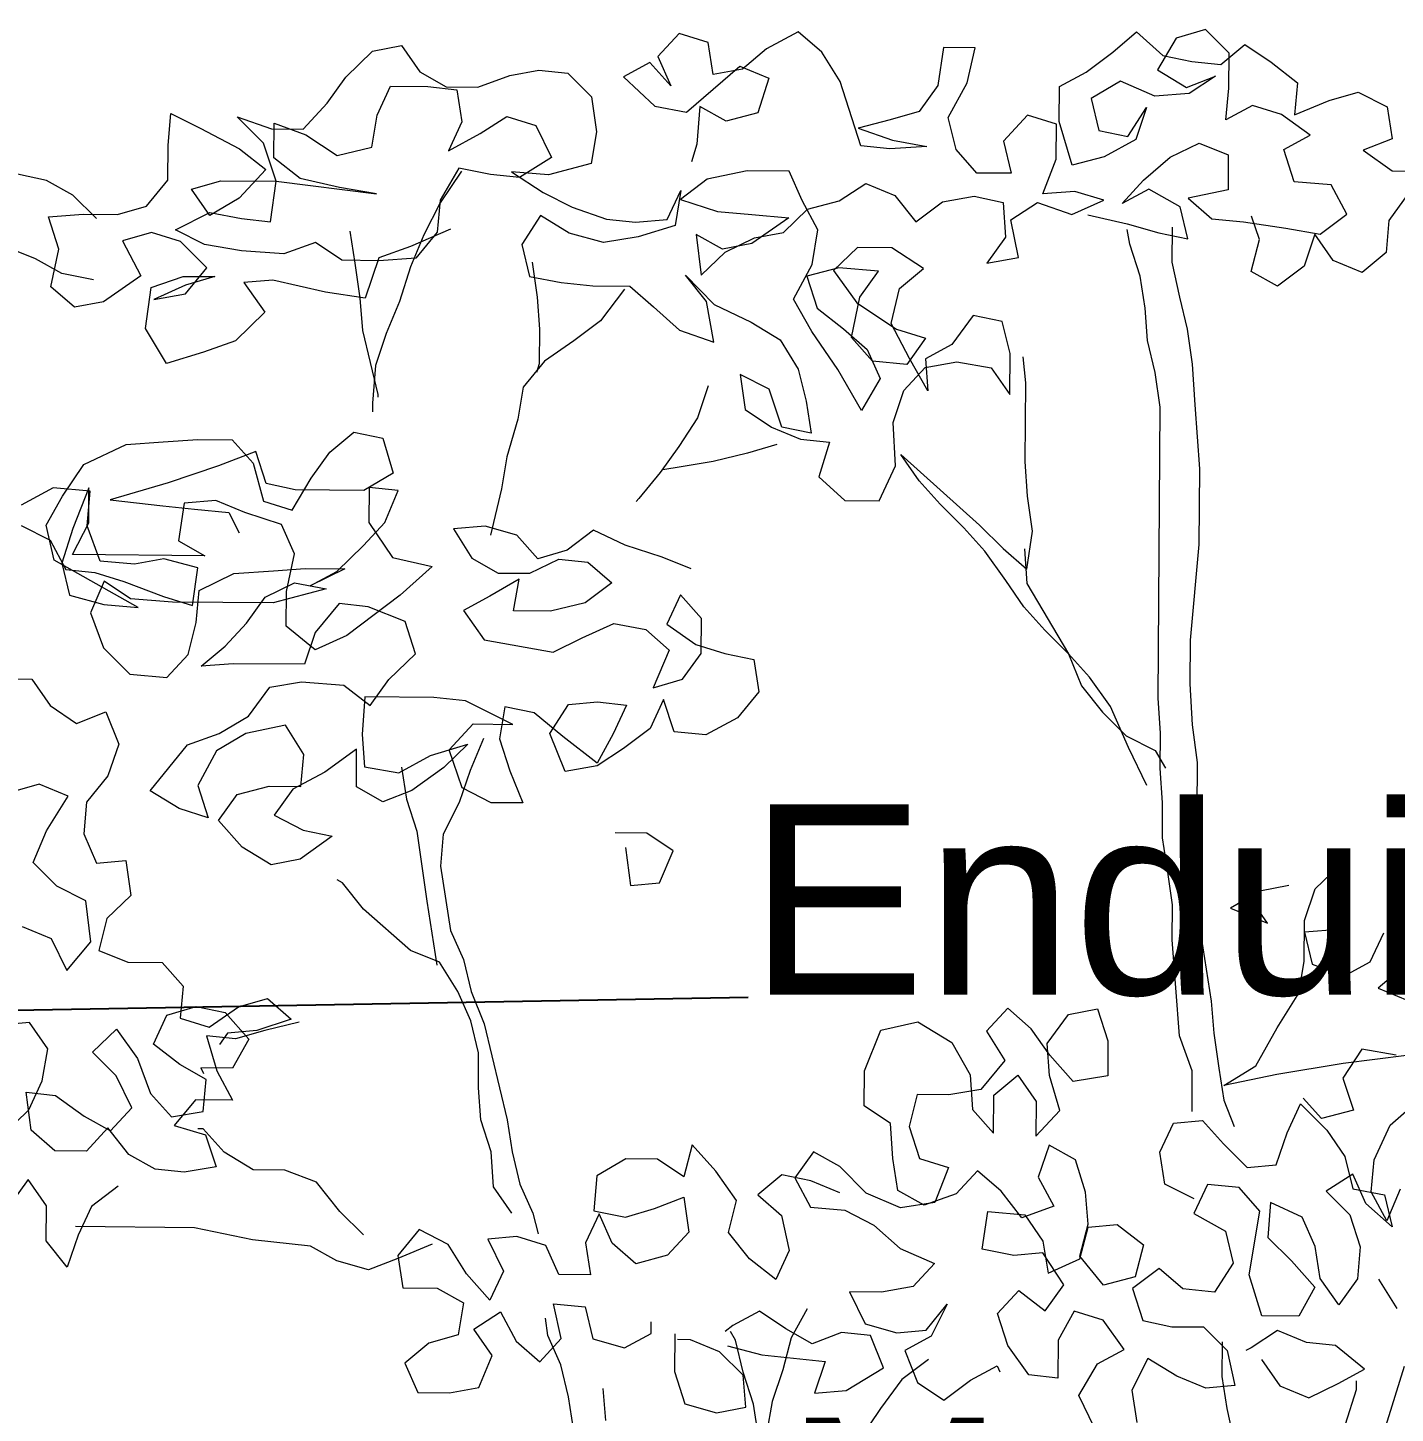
# Model space of a CAD drawing. Header units: millimetres. Extents: x 318905 to 439572, y -5133 to 105868.
# Drawn here: x 408124 to 409382, y 4386 to 5661 of the extents above; entities that cross this region are included whole.
import ezdxf

# ---------------------------------------------------------------- set-up
doc = ezdxf.new("R2010")
doc.units = ezdxf.units.MM
doc.header["$MEASUREMENT"] = 0
doc.layers.add('0_Stylo_No__98', color=154, linetype='Continuous', lineweight=0)
doc.layers.add('INTI_Etiquettes_Stylo_No__1', color=7, linetype='Continuous', lineweight=5)
doc.layers.add('INTI_Agencement_Stylo_No__102', color=7, linetype='Continuous', lineweight=0, true_color=0xcccccc)
doc.styles.add('STYLE_GENERE_2', font='Arial')
doc.styles.add('STYLE_GENERE_3', font='')
doc.styles.get('STYLE_GENERE_3').set_extended_font_data('Arial')
doc.dimstyles.new('STYLE_GENERE__1', dxfattribs={"dimtxt": 200, "dimasz": 142.5, "dimexe": 0.18, "dimexo": 500, "dimgap": 0.09, "dimtad": 0, "dimtih": 1, "dimtoh": 1, "dimlfac": 0.001, "dimzin": 0, "dimdsep": 46, "dimtxsty": 'STYLE_GENERE_3', "dimblk": 'ARROWHEAD_6', "dimblk1": 'ARROWHEAD_6', "dimblk2": 'ARROWHEAD_6', "dimcen": 0.09, "dimclrd": 154, "dimclre": 154, "dimclrt": 154, "dimazin": 0, "dimtfac": 1, "dimtdec": 4, "dimtmove": 0, "dimatfit": 3, "dimfxl": 0, "dimtolj": 1, "dimtzin": 0, "dimarcsym": 0})
doc.dimstyles.new('STYLE_GENERE__3', dxfattribs={"dimtxt": 0.18, "dimasz": 182.4, "dimexe": 0.18, "dimexo": 0.0625, "dimgap": 0.09, "dimtad": 0, "dimtih": 1, "dimtoh": 1, "dimdec": 4, "dimzin": 0, "dimdsep": 46, "dimcen": 0.09, "dimadec": 0, "dimazin": 0, "dimtfac": 1, "dimtdec": 4, "dimtmove": 0, "dimatfit": 3, "dimldrblk": 'ARROWHEAD_5', "dimfxl": 0, "dimtolj": 1, "dimtzin": 0, "dimarcsym": 0})

# ---------------------------------------------------------------- blocks, each defined once
blk = doc.blocks.new('arbre6[2]', base_point=(409289.9, -542.5))
at = {"layer": 'INTI_Agencement_Stylo_No__102', "linetype": 'Continuous'}
for p, q in [((408723.1, 5655.2), (408703.4, 5634)), ((408749.7, 5646.9), (408723.1, 5655.2)), ((408832.5, 5656.9), (408803.2, 5641.1)), ((408854.3, 5638), (408832.5, 5656.9)), ((409121.9, 5638.2), (409143.9, 5656.7)), ((409143.9, 5656.7), (409168.1, 5635.1)), ((409180.3, 5651.1), (409163.1, 5621.8)), ((409207.2, 5658.9), (409180.3, 5651.1)), ((409228.9, 5637.2), (409207.2, 5658.9)), ((408416.2, 5615.2), (408440.7, 5639)), ((408440.7, 5639), (408467.5, 5644.1)), ((408467.5, 5644.1), (408484.4, 5619.9)), ((408754.4, 5617.4), (408749.7, 5646.9)), ((408803.2, 5641.1), (408781.2, 5622.6)), ((408871.1, 5611), (408854.3, 5638)), ((408966.2, 5642.3), (408961.1, 5607.5)), ((408995.4, 5642), (408966.2, 5642.3)), ((408987.9, 5610), (408995.4, 5642)), ((409097.4, 5619.7), (409121.9, 5638.2)), ((409221.5, 5626.6), (409243.6, 5645.1)), ((409228.7, 5605.1), (409228.9, 5637.2)), ((409243.6, 5645.1), (409267.8, 5628.9)), ((408696.1, 5628.7), (408671.7, 5615.5)), ((408715.4, 5607.1), (408696.1, 5628.7)), ((408703.4, 5634), (408715.4, 5607.1)), ((408729.8, 5582.9), (408778.8, 5625.3)), ((408778.8, 5625.3), (408805.5, 5614.3)), ((409168.1, 5635.1), (409194.8, 5629.5)), ((409194.8, 5629.5), (409221.5, 5626.6)), ((409267.8, 5628.9), (409291.9, 5609.9)), ((408399, 5591.2), (408416.2, 5615.2)), ((408484.4, 5619.9), (408508.6, 5606.3)), ((408537.8, 5606), (408567.1, 5616.5)), ((408567.1, 5616.5), (408593.9, 5621.6)), ((408593.9, 5621.6), (408620.6, 5618.7)), ((408620.6, 5618.7), (408642.3, 5597)), ((408671.7, 5615.5), (408700.7, 5588.5)), ((408781.2, 5622.6), (408754.4, 5617.4)), ((408805.5, 5614.3), (408795.5, 5582.3)), ((408890.1, 5552), (408871.1, 5611)), ((408970.6, 5578), (408987.9, 5610)), ((409073, 5606.5), (409097.4, 5619.7)), ((409129, 5611.4), (409102.1, 5595.6)), ((409160.5, 5597.7), (409129, 5611.4)), ((409163.1, 5621.8), (409189.7, 5605.5)), ((409189.7, 5605.5), (409216.6, 5615.9)), ((409216.6, 5615.9), (409192.1, 5600.1)), ((409291.9, 5609.9), (409289.3, 5580.5)), ((408445.2, 5580.1), (408457.5, 5606.7)), ((408457.5, 5606.7), (408491.6, 5606.4)), ((408491.6, 5606.4), (408518.3, 5603.5)), ((408508.6, 5606.3), (408537.8, 5606)), ((408518.3, 5603.5), (408523, 5574)), ((408961.1, 5607.5), (408943.9, 5583.6)), ((409072.7, 5574.4), (409073, 5606.5)), ((409192.1, 5600.1), (409160.5, 5597.7)), ((409226, 5575.7), (409228.7, 5605.1)), ((409321, 5593.6), (409347.8, 5601.4)), ((409347.8, 5601.4), (409374.5, 5587.7)), ((408377, 5567.3), (408399, 5591.2)), ((408642.3, 5597), (408647, 5564.9)), ((408700.7, 5588.5), (408729.8, 5582.9)), ((408742, 5588.1), (408739.3, 5553.3)), ((408766.2, 5574.5), (408742, 5588.1)), ((409102.1, 5595.6), (409109.2, 5566.1)), ((409135.9, 5560.5), (409153.1, 5587.1)), ((409153.1, 5587.1), (409143.2, 5557.7)), ((409250.4, 5588.9), (409226, 5575.7)), ((409277.1, 5580.6), (409250.4, 5588.9)), ((409289.3, 5580.5), (409321, 5593.6)), ((409374.5, 5587.7), (409379.1, 5558.3)), ((408252.8, 5552.4), (408255.4, 5581.8)), ((408255.4, 5581.8), (408282.1, 5568.2)), ((408340.4, 5554.3), (408316.2, 5578.6)), ((408316.2, 5578.6), (408347.8, 5567.6)), ((408350, 5540.8), (408350.2, 5572.9)), ((408350.2, 5572.9), (408379.4, 5562)), ((408440.1, 5550.7), (408445.2, 5580.1)), ((408523, 5574), (408510.6, 5547.4)), ((408539.9, 5563.2), (408564.4, 5579)), ((408564.4, 5579), (408591.1, 5570.7)), ((408795.5, 5582.3), (408766.2, 5574.5)), ((408917.1, 5575.8), (408887.8, 5568.1)), ((408943.9, 5583.6), (408917.1, 5575.8)), ((408977.7, 5548.5), (408970.6, 5578)), ((409043.6, 5580), (409021.5, 5556.1)), ((409070.3, 5571.8), (409043.6, 5580)), ((409070, 5539.6), (409070.3, 5571.8)), ((409084.6, 5534.2), (409072.7, 5574.4)), ((409303.7, 5561.6), (409277.1, 5580.6)), ((408282.1, 5568.2), (408318.4, 5549.1)), ((408347.8, 5567.6), (408377, 5567.3)), ((408379.4, 5562), (408408.4, 5543)), ((408510.6, 5547.4), (408539.9, 5563.2)), ((408591.1, 5570.7), (408605.4, 5541.2)), ((408647, 5564.9), (408641.9, 5535.5)), ((408887.8, 5568.1), (408919.4, 5557.1)), ((409109.2, 5566.1), (409135.9, 5560.5)), ((409279.3, 5548.5), (409303.7, 5561.6)), ((408252.6, 5520.3), (408252.8, 5552.4)), ((408318.4, 5549.1), (408342.6, 5530.2)), ((408352.3, 5519.4), (408340.4, 5554.3)), ((408408.4, 5543), (408440.1, 5550.7)), ((408739.3, 5553.3), (408734.3, 5537.3)), ((408916.9, 5549.1), (408890.1, 5552)), ((408950.9, 5551.4), (408916.9, 5549.1)), ((408919.4, 5557.1), (408950.9, 5551.4)), ((408997, 5526.9), (408977.7, 5548.5)), ((409021.5, 5556.1), (409028.6, 5526.6)), ((409143.2, 5557.7), (409113.9, 5541.9)), ((409174.7, 5541.4), (409201.5, 5554.5)), ((409201.5, 5554.5), (409228.2, 5543.6)), ((409288.8, 5518.9), (409279.3, 5548.5)), ((409379.1, 5558.3), (409352.3, 5547.8)), ((409352.3, 5547.8), (409378.9, 5528.8)), ((408374.2, 5521.8), (408350, 5540.8)), ((408605.4, 5541.2), (408576.1, 5522.7)), ((408641.9, 5535.5), (408602.9, 5525.1)), ((409057.6, 5507.6), (409070, 5539.6)), ((409113.9, 5541.9), (409084.6, 5534.2)), ((409150.2, 5520.2), (409174.7, 5541.4)), ((409228.2, 5543.6), (409228, 5511.4)), ((408141, 5520.1), (408114.3, 5525.7)), ((408342.6, 5530.2), (408318.1, 5503.6)), ((408410.6, 5513.5), (408374.2, 5521.8)), ((408520.2, 5531.2), (408503, 5501.9)), ((408522.6, 5528.5), (408503, 5499.3)), ((408549.4, 5525.6), (408520.2, 5531.2)), ((408576.1, 5522.7), (408549.4, 5525.6)), ((408602.9, 5525.1), (408568.8, 5528.1)), ((408568.8, 5528.1), (408597.9, 5509.1)), ((408748.8, 5521.1), (408724.3, 5502.6)), ((408785.4, 5528.8), (408748.8, 5521.1)), ((408824.3, 5528.5), (408785.4, 5528.8)), ((408836.2, 5501.6), (408824.3, 5528.5)), ((409028.6, 5526.6), (408997, 5526.9)), ((409378.9, 5528.8), (409439.7, 5528.3)), ((408165.2, 5506.5), (408141, 5520.1)), ((408232.9, 5496.4), (408252.6, 5520.3)), ((408274.4, 5512), (408301.2, 5519.8)), ((408291.2, 5487.8), (408274.4, 5512)), ((408301.2, 5519.8), (408352.3, 5519.4)), ((408347.1, 5481.9), (408352.3, 5519.4)), ((408352.3, 5519.4), (408444.6, 5507.8)), ((408444.6, 5507.8), (408410.6, 5513.5)), ((408597.9, 5509.1), (408624.6, 5495.5)), ((408712, 5484), (408724.4, 5510.7)), ((408724.4, 5510.7), (408719.3, 5478.6)), ((408870.3, 5501.3), (408894.7, 5517.1)), ((408894.7, 5517.1), (408921.4, 5506.2)), ((409086.9, 5510), (409057.6, 5507.6)), ((409113.6, 5501.8), (409086.9, 5510)), ((409130.6, 5498.9), (409150.2, 5520.2)), ((409155, 5512.1), (409130.6, 5498.9)), ((409184.1, 5495.8), (409155, 5512.1)), ((409228, 5511.4), (409191.4, 5503.7)), ((409322.9, 5515.9), (409288.8, 5518.9)), ((409337.3, 5489), (409322.9, 5515.9)), ((408187, 5484.9), (408165.2, 5506.5)), ((408206.1, 5488.6), (408232.9, 5496.4)), ((408318.1, 5503.6), (408291.2, 5487.8)), ((408503, 5499.3), (408488.1, 5470)), ((408503, 5501.9), (408500.3, 5472.5)), ((408624.6, 5495.5), (408656.1, 5484.5)), ((408724.3, 5502.6), (408758.3, 5491.6)), ((408850.6, 5474.7), (408836.2, 5501.6)), ((408841, 5493.5), (408870.3, 5501.3)), ((408921.4, 5506.2), (408940.7, 5481.9)), ((408940.7, 5481.9), (408965.2, 5500.4)), ((408965.2, 5500.4), (408994.4, 5505.5)), ((408994.4, 5505.5), (409021.1, 5499.9)), ((409021.1, 5499.9), (409023.3, 5467.8)), ((409028.3, 5483.8), (409052.7, 5499.7)), ((409052.7, 5499.7), (409084.3, 5488.7)), ((409084.3, 5488.7), (409113.6, 5501.8)), ((409191.1, 5466.3), (409184.1, 5495.8)), ((409191.4, 5503.7), (409213.2, 5484.8)), ((409393.3, 5507.3), (409376.1, 5483.3)), ((408142.8, 5486.5), (408174.5, 5488.9)), ((408152.3, 5456.9), (408142.8, 5486.5)), ((408174.5, 5488.9), (408206.1, 5488.6)), ((408259.5, 5474.7), (408291.3, 5490.5)), ((408291.3, 5490.5), (408320.4, 5484.9)), ((408320.4, 5484.9), (408347.1, 5481.9)), ((408595.3, 5487.7), (408578.1, 5461.1)), ((408621.9, 5471.4), (408595.3, 5487.7)), ((408656.1, 5484.5), (408682.8, 5481.6)), ((408682.8, 5481.6), (408712, 5484)), ((408758.3, 5491.6), (408789.9, 5488.6)), ((408824, 5485.7), (408789.7, 5461.9)), ((408789.9, 5488.6), (408824, 5485.7)), ((408819, 5472.3), (408841, 5493.5)), ((409035.3, 5449), (409028.3, 5483.8)), ((409098.9, 5488.5), (409135.3, 5480.2)), ((409213.2, 5484.8), (409242.3, 5481.9)), ((409256.8, 5465.7), (409249.7, 5487.2)), ((409312.8, 5470.5), (409337.3, 5489)), ((409376.1, 5483.3), (409373.5, 5453.9)), ((408237.6, 5472.2), (408210.8, 5464.4)), ((408264.3, 5464), (408237.6, 5472.2)), ((408286.2, 5461.1), (408259.5, 5474.7)), ((408420.1, 5473.3), (408424.7, 5443.8)), ((408488.1, 5470), (408475.8, 5440.6)), ((408512.5, 5475.1), (408475.9, 5459.4)), ((408500.3, 5472.5), (408480.7, 5448.6)), ((408653.5, 5463.1), (408621.9, 5471.4)), ((408719.3, 5478.6), (408685.2, 5468.2)), ((408762.9, 5456.8), (408738.7, 5470.4)), ((408738.7, 5470.4), (408743.3, 5432.9)), ((408792.2, 5467.2), (408819, 5472.3)), ((408845.5, 5442.6), (408850.6, 5474.7)), ((409137.6, 5461.4), (409135.2, 5474.8)), ((409135.3, 5480.2), (409164.4, 5471.9)), ((409164.4, 5471.9), (409191.1, 5466.3)), ((409176.6, 5477.1), (409176.4, 5445)), ((409242.3, 5481.9), (409281.2, 5476.2)), ((409281.2, 5476.2), (409312.8, 5470.5)), ((409307.9, 5470.6), (409298, 5441.2)), ((409324.8, 5446.3), (409307.9, 5470.6)), ((408130.7, 5447.9), (408104.1, 5458.8)), ((408144.8, 5422.2), (408152.3, 5456.9)), ((408210.8, 5464.4), (408227.6, 5432.2)), ((408288.4, 5439.6), (408264.3, 5464)), ((408320.2, 5455.4), (408286.2, 5461.1)), ((408388.3, 5462.8), (408359.1, 5452.4)), ((408412.6, 5446.6), (408388.3, 5462.8)), ((408475.9, 5459.4), (408446.6, 5448.9)), ((408578.1, 5461.1), (408585.2, 5431.6)), ((408685.2, 5468.2), (408653.5, 5463.1)), ((408789.7, 5461.9), (408762.9, 5456.8)), ((408765.3, 5454.1), (408792.2, 5467.2)), ((408887, 5458.3), (408864.9, 5437.1)), ((408918.6, 5458), (408887, 5458.3)), ((408947.7, 5439), (408918.6, 5458)), ((409023.3, 5467.8), (409006.1, 5443.9)), ((409147.1, 5431.9), (409137.6, 5461.4)), ((409249.3, 5436.3), (409256.8, 5465.7)), ((408155, 5434.3), (408130.7, 5447.9)), ((408359.1, 5452.4), (408320.2, 5455.4)), ((408446.6, 5446.2), (408412.6, 5446.6)), ((408446.6, 5448.9), (408434.2, 5411.6)), ((408480.7, 5448.6), (408446.6, 5446.2)), ((408587.7, 5445), (408592.3, 5412.8)), ((408743.3, 5432.9), (408765.3, 5454.1)), ((409006.1, 5443.9), (409035.3, 5449)), ((409176.4, 5445), (409183.4, 5412.8)), ((409351.5, 5435.4), (409324.8, 5446.3)), ((409373.5, 5453.9), (409351.5, 5435.4)), ((408184.1, 5428.7), (408155, 5434.3)), ((408227.6, 5432.2), (408193.3, 5408.4)), ((408237.2, 5421.4), (408266.5, 5431.8)), ((408266.5, 5431.8), (408295.7, 5431.6)), ((408268.8, 5415.7), (408288.4, 5439.6)), ((408295.7, 5431.6), (408268.9, 5423.8)), ((408424.7, 5443.8), (408429.3, 5411.6)), ((408475.8, 5440.6), (408465.8, 5408.6)), ((408585.2, 5431.6), (408614.3, 5426)), ((408748, 5408.7), (408728.7, 5433)), ((408728.7, 5433), (408755.2, 5406)), ((408828.3, 5410.7), (408845.5, 5442.6)), ((408869.8, 5439.7), (408840.6, 5432)), ((408840.6, 5432), (408850.1, 5402.4)), ((408864.9, 5437.1), (408886.6, 5407.5)), ((408906.3, 5436.7), (408869.8, 5439.7)), ((408889.1, 5412.8), (408906.3, 5436.7)), ((408925.6, 5420.5), (408947.7, 5439)), ((409151.7, 5402.4), (409147.1, 5431.9)), ((409273.5, 5422.7), (409249.3, 5436.3)), ((409298, 5441.2), (409273.5, 5422.7)), ((408166.5, 5403.3), (408144.8, 5422.2)), ((408232.1, 5383.9), (408237.2, 5421.4)), ((408268.9, 5423.8), (408239.6, 5410.6)), ((408349.2, 5428.4), (408322.4, 5426)), ((408322.4, 5426), (408341.7, 5399)), ((408397.7, 5417.2), (408349.2, 5428.4)), ((408614.3, 5426), (408643.5, 5423.1)), ((408643.5, 5423.1), (408677.5, 5422.7)), ((408672.6, 5420.1), (408650.5, 5390.9)), ((408677.5, 5422.7), (408699.3, 5403.8)), ((408918.1, 5388.4), (408925.6, 5420.5)), ((408193.3, 5408.4), (408166.5, 5403.3)), ((408239.6, 5410.6), (408268.8, 5415.7)), ((408434.2, 5411.6), (408397.7, 5417.2)), ((408429.3, 5411.6), (408431.5, 5382.1)), ((408465.8, 5408.6), (408453.4, 5379.3)), ((408592.3, 5412.8), (408594.5, 5383.3)), ((408755, 5371.2), (408748, 5408.7)), ((408755.2, 5406), (408789.2, 5389.6)), ((408845.1, 5381.1), (408828.3, 5410.7)), ((408881.5, 5375.4), (408889.1, 5412.8)), ((408886.6, 5407.5), (408922.9, 5383.1)), ((409183.4, 5412.8), (409190.5, 5383.3)), ((408341.7, 5399), (408314.7, 5372.5)), ((408699.3, 5403.8), (408723.4, 5382.2)), ((408850.1, 5402.4), (408874.3, 5383.5)), ((408993.6, 5395.8), (408973.9, 5369.2)), ((409020.3, 5390.2), (408993.6, 5395.8)), ((409153.9, 5372.9), (409151.7, 5402.4)), ((408251.3, 5351.7), (408232.1, 5383.9)), ((408431.5, 5382.1), (408445.7, 5323.1)), ((408594.5, 5383.3), (408594.3, 5351.2)), ((408650.5, 5390.9), (408626.1, 5372.4)), ((408723.4, 5382.2), (408755, 5371.2)), ((408789.2, 5389.6), (408815.8, 5373.3)), ((408869.1, 5346.1), (408845.1, 5381.1)), ((408874.3, 5383.5), (408896, 5364.6)), ((408934.9, 5356.2), (408918.1, 5388.4)), ((408922.9, 5383.1), (408949.6, 5374.8)), ((409027.4, 5360.7), (409020.3, 5390.2)), ((409190.5, 5383.3), (409195.1, 5351.1)), ((408314.7, 5372.5), (408285.4, 5362.1)), ((408453.4, 5379.3), (408443.5, 5349.9)), ((408626.1, 5372.4), (408599.2, 5353.9)), ((408815.8, 5373.3), (408832.6, 5346.4)), ((408900.8, 5353.8), (408881.5, 5375.4)), ((408949.6, 5374.8), (408932.4, 5350.8)), ((408973.9, 5369.2), (408949.5, 5356)), ((409161, 5343.4), (409153.9, 5372.9)), ((408285.4, 5362.1), (408251.3, 5351.7)), ((408896, 5364.6), (408908, 5337.7)), ((408951.7, 5326.6), (408934.9, 5356.2)), ((408949.5, 5356), (408951.7, 5326.6)), ((409027.1, 5323.2), (409027.4, 5360.7)), ((409041.8, 5333.8), (409039.5, 5357.9)), ((408443.5, 5349.9), (408440.8, 5315.1)), ((408599.2, 5353.9), (408579.5, 5329.9)), ((408594.3, 5351.2), (408591.8, 5343.2)), ((408832.6, 5346.4), (408839.7, 5316.9)), ((408890.7, 5308.4), (408869.1, 5346.1)), ((408932.4, 5350.8), (408900.8, 5353.8)), ((408929.8, 5326.8), (408949.4, 5348)), ((408949.4, 5348), (408978.6, 5353.1)), ((408978.6, 5353.1), (409010.2, 5347.5)), ((409010.2, 5347.5), (409027.1, 5323.2)), ((409165.6, 5311.3), (409161, 5343.4)), ((409195.1, 5351.1), (409197.3, 5313.7)), ((408579.5, 5329.9), (408574.4, 5300.5)), ((408749.8, 5331.1), (408739.9, 5301.7)), ((408805.7, 5327.9), (408779.1, 5341.5)), ((408779.1, 5341.5), (408783.7, 5309.4)), ((408908, 5337.7), (408890.7, 5308.4)), ((409041.2, 5261.5), (409041.8, 5333.8)), ((408445.7, 5323.1), (408445.7, 5320.5)), ((408817.6, 5293), (408805.7, 5327.9)), ((408839.7, 5316.9), (408844.4, 5287.4)), ((408919.9, 5297.4), (408929.8, 5326.8)), ((408440.8, 5315.1), (408440.7, 5307.1)), ((408783.7, 5309.4), (408807.9, 5293.1)), ((409163.6, 5043.6), (409165.6, 5311.3)), ((409197.3, 5313.7), (409201.7, 5254.7)), ((408574.4, 5300.5), (408564.5, 5265.8)), ((408739.9, 5301.7), (408722.6, 5275.1)), ((408807.9, 5293.1), (408834.6, 5282.1)), ((408844.4, 5287.4), (408817.6, 5293)), ((408922, 5257.3), (408919.9, 5297.4)), ((408214.2, 5277), (408248.3, 5279.4)), ((408248.3, 5279.4), (408280, 5281.8)), ((408280, 5281.8), (408311.6, 5281.5)), ((408311.6, 5281.5), (408330.9, 5259.9)), ((408401.5, 5270), (408423.5, 5288.5)), ((408423.5, 5288.5), (408450.3, 5282.9)), ((408450.3, 5282.9), (408459.7, 5250.7)), ((408834.6, 5282.1), (408861.3, 5279.2)), ((408861.3, 5279.2), (408851.4, 5247.2)), ((408175.2, 5258.7), (408214.2, 5277)), ((408333.4, 5270.6), (408299.2, 5257.5)), ((408342.9, 5241.1), (408333.4, 5270.6)), ((408384.3, 5246.1), (408401.5, 5270)), ((408564.5, 5265.8), (408559.4, 5236.4)), ((408722.6, 5275.1), (408705.4, 5251.2)), ((408785.8, 5269.2), (408754.2, 5261.5)), ((408812.7, 5277), (408785.8, 5269.2)), ((408943.8, 5243.7), (408926.9, 5267.9)), ((408926.9, 5267.9), (408999.4, 5203)), ((408155.5, 5229.4), (408175.2, 5258.7)), ((408299.2, 5257.5), (408252.9, 5241.9)), ((408330.9, 5259.9), (408340.4, 5225)), ((408724.9, 5256.4), (408707.9, 5253.8)), ((408754.2, 5261.5), (408724.9, 5256.4)), ((408907.1, 5225.3), (408922, 5257.3)), ((409043.4, 5229.4), (409041.2, 5261.5)), ((409201.7, 5254.7), (409201.2, 5185.1)), ((408252.9, 5241.9), (408199.3, 5226.3)), ((408369.6, 5235.5), (408342.9, 5241.1)), ((408367, 5216.8), (408384.3, 5246.1)), ((408459.7, 5250.7), (408432.9, 5234.9)), ((408705.4, 5251.2), (408685.8, 5227.3)), ((408851.4, 5247.2), (408875.5, 5225.6)), ((408963.1, 5222.1), (408943.8, 5243.7)), ((408147, 5237.2), (408117.7, 5221.4)), ((408140.7, 5202.8), (408155.5, 5229.4)), ((408181, 5234.2), (408147, 5237.2)), ((408179.9, 5237.2), (408165, 5199.9)), ((408178.3, 5202.1), (408181, 5234.2)), ((408179.7, 5205.1), (408179.9, 5237.2)), ((408432.9, 5234.9), (408369.6, 5235.5)), ((408437.7, 5237.5), (408437.5, 5205.4)), ((408464.5, 5234.6), (408437.7, 5237.5)), ((408452.1, 5205.3), (408464.5, 5234.6)), ((408559.4, 5236.4), (408549.3, 5193.7)), ((409048, 5197.2), (409043.4, 5229.4)), ((408199.3, 5226.3), (408247.9, 5220.5)), ((408247.9, 5220.5), (408277, 5217.6)), ((408267.4, 5223), (408262.2, 5188.3)), ((408296.6, 5225.4), (408267.4, 5223)), ((408277, 5217.6), (408308.7, 5214.6)), ((408323.2, 5214.5), (408296.6, 5225.4)), ((408308.7, 5214.6), (408318.2, 5195.8)), ((408340.4, 5225), (408367, 5216.8)), ((408685.8, 5227.3), (408683.3, 5224.6)), ((408875.5, 5225.6), (408907.1, 5225.3)), ((408984.8, 5200.5), (408963.1, 5222.1)), ((408117.5, 5202.6), (408144.2, 5189)), ((408147.8, 5170.6), (408140.7, 5202.8)), ((408164.8, 5175.8), (408179.7, 5205.1)), ((408190.3, 5169.8), (408178.3, 5202.1)), ((408357.2, 5203.5), (408323.2, 5214.5)), ((408369.2, 5176.6), (408357.2, 5203.5)), ((408432.5, 5184.1), (408452.1, 5205.3)), ((408437.5, 5205.4), (408459.2, 5173.1)), ((408999.4, 5203), (409021.2, 5181.4)), ((408165, 5199.9), (408155, 5167.8)), ((408544.5, 5201.8), (408515.3, 5199.4)), ((408515.3, 5199.4), (408532.1, 5172.5)), ((408573.6, 5193.5), (408544.5, 5201.8)), ((408592.9, 5171.9), (408573.6, 5193.5)), ((408644.2, 5198.2), (408619.8, 5179.7)), ((408673.3, 5184.6), (408644.2, 5198.2)), ((409004.1, 5178.9), (408984.8, 5200.5)), ((409042.9, 5162.5), (409048, 5197.2)), ((408144.2, 5189), (408158.6, 5162.1)), ((408262.2, 5188.3), (408286.5, 5174.7)), ((408361.6, 5141.9), (408369.2, 5176.6)), ((408408, 5160.2), (408432.5, 5184.1)), ((408619.8, 5179.7), (408592.9, 5171.9)), ((408707.3, 5173.5), (408673.3, 5184.6)), ((409023.4, 5151.9), (409004.1, 5178.9)), ((409021.2, 5181.4), (409042.9, 5162.5)), ((409040.6, 5181.2), (409042.8, 5149.1)), ((409201.2, 5185.1), (409193.2, 5096.9)), ((408225.3, 5127), (408147.8, 5170.6)), ((408155, 5167.8), (408162.1, 5138.3)), ((408286.5, 5174.7), (408164.8, 5175.8)), ((408221.9, 5166.9), (408190.3, 5169.8)), ((408248.7, 5172), (408221.9, 5166.9)), ((408280.2, 5163.7), (408248.7, 5172)), ((408275.1, 5128.9), (408280.2, 5163.7)), ((408459.2, 5173.1), (408495.6, 5164.8)), ((408495.6, 5164.8), (408466.2, 5138.3)), ((408532.1, 5172.5), (408556.4, 5158.8)), ((408585.5, 5158.6), (408612.4, 5171.7)), ((408612.4, 5171.7), (408639.1, 5168.8)), ((408639.1, 5168.8), (408660.9, 5149.9)), ((408734, 5162.6), (408707.3, 5173.5)), ((408158.6, 5162.1), (408185.3, 5159.2)), ((408193.8, 5151.4), (408181.5, 5122.1)), ((408185.3, 5159.2), (408212, 5150.9)), ((408218.1, 5135.1), (408193.8, 5151.4)), ((408212, 5150.9), (408248.4, 5137.2)), ((408281.4, 5142.6), (408313.1, 5158.4)), ((408313.1, 5158.4), (408349.6, 5160.7)), ((408349.6, 5160.7), (408378.8, 5163.1)), ((408378.8, 5163.1), (408415.3, 5162.8)), ((408415.3, 5162.8), (408383.6, 5147)), ((408383.6, 5147), (408408, 5160.2)), ((408575.8, 5153.3), (408548.9, 5137.5)), ((408556.4, 5158.8), (408585.5, 5158.6)), ((408570.7, 5123.9), (408575.8, 5153.3)), ((409040.2, 5127.7), (409023.4, 5151.9)), ((408162.1, 5138.3), (408193.7, 5130)), ((408278.7, 5113.2), (408281.4, 5142.6)), ((408342.1, 5136.7), (408369, 5149.8)), ((408398.1, 5144.2), (408349.4, 5131.3)), ((408361.4, 5109.8), (408361.6, 5141.9)), ((408369, 5149.8), (408398.1, 5144.2)), ((408466.2, 5138.3), (408417.3, 5101.2)), ((408660.9, 5149.9), (408636.4, 5131.4)), ((408724.1, 5138.6), (408711.7, 5111.9)), ((408743.4, 5117), (408724.1, 5138.6)), ((409042.8, 5149.1), (409081.2, 5084.5)), ((408193.7, 5130), (408225.3, 5127)), ((408256.9, 5132.1), (408218.1, 5135.1)), ((408248.4, 5137.2), (408275.1, 5128.9)), ((408349.4, 5131.3), (408256.9, 5132.1)), ((408324.9, 5112.8), (408342.1, 5136.7)), ((408410.2, 5130.7), (408388.1, 5104.2)), ((408436.9, 5127.8), (408410.2, 5130.7)), ((408470.9, 5114.1), (408436.9, 5127.8)), ((408548.9, 5137.5), (408524.5, 5124.3)), ((408636.4, 5131.4), (408604.7, 5123.6)), ((409059.5, 5106.1), (409040.2, 5127.7)), ((408181.5, 5122.1), (408193.4, 5089.9)), ((408271.2, 5083.8), (408278.7, 5113.2)), ((408305.3, 5091.5), (408324.9, 5112.8)), ((408480.4, 5084.6), (408470.9, 5114.1)), ((408524.5, 5124.3), (408543.7, 5097.4)), ((408604.7, 5123.6), (408570.7, 5123.9)), ((408743.1, 5084.9), (408743.4, 5117)), ((408388, 5088.1), (408361.4, 5109.8)), ((408388.1, 5104.2), (408378.2, 5074.8)), ((408417.3, 5101.2), (408388, 5088.1)), ((408633.8, 5099.3), (408663, 5112.4)), ((408663, 5112.4), (408692.2, 5106.8)), ((408692.2, 5106.8), (408713.9, 5087.8)), ((408711.7, 5111.9), (408738.3, 5093)), ((409081.2, 5084.5), (409059.5, 5106.1)), ((408193.4, 5089.9), (408217.5, 5065.6)), ((408283.3, 5073), (408305.3, 5091.5)), ((408543.7, 5097.4), (408606.9, 5086.1)), ((408606.9, 5086.1), (408633.8, 5099.3)), ((408713.9, 5087.8), (408699.1, 5053.2)), ((408738.3, 5093), (408765, 5084.7)), ((409193.2, 5096.9), (409192.9, 5056.7)), ((408251.6, 5062.6), (408271.2, 5083.8)), ((408312.5, 5075.4), (408283.3, 5073)), ((408378.2, 5074.8), (408312.5, 5075.4)), ((408455.9, 5060.7), (408480.4, 5084.6)), ((408725.9, 5061), (408743.1, 5084.9)), ((408765, 5084.7), (408791.7, 5079.1)), ((408791.7, 5079.1), (408796.4, 5049.6)), ((409081.2, 5084.5), (409093.2, 5055)), ((409100.5, 5062.9), (409081.2, 5084.5)), ((408217.5, 5065.6), (408251.6, 5062.6)), ((409119.8, 5036), (409100.5, 5062.9)), ((408098.3, 5061.3), (408127.5, 5061)), ((408127.5, 5061), (408144.3, 5036.8)), ((408326.7, 5027.1), (408346.4, 5053.7)), ((408346.4, 5053.7), (408375.6, 5058.8)), ((408375.6, 5058.8), (408414.5, 5055.7)), ((408414.5, 5055.7), (408438.7, 5036.8)), ((408438.7, 5036.8), (408455.9, 5060.7)), ((408699.1, 5053.2), (408725.9, 5061)), ((408796.4, 5049.6), (408776.7, 5025.7)), ((409093.2, 5055), (409112.5, 5030.7)), ((409192.9, 5056.7), (409195.1, 5019.2)), ((408144.3, 5036.8), (408168.5, 5020.5)), ((408433.9, 5044.9), (408431.2, 5010.1)), ((408497.1, 5044.3), (408433.9, 5044.9)), ((408526.3, 5041.3), (408497.1, 5044.3)), ((408569.9, 5019.5), (408526.3, 5041.3)), ((408603.9, 5011.2), (408621.1, 5037.8)), ((408621.1, 5037.8), (408647.9, 5040.2)), ((408647.9, 5040.2), (408674.6, 5037.3)), ((408674.6, 5037.3), (408662.3, 5010.7)), ((408708.7, 5042.4), (408696.4, 5015.7)), ((408718.3, 5012.8), (408708.7, 5042.4)), ((409165.8, 5011.5), (409163.6, 5043.6)), ((408168.5, 5020.5), (408195.4, 5031)), ((408195.4, 5031), (408207.3, 5001.4)), ((408299.8, 5011.3), (408326.7, 5027.1)), ((408562.7, 5035.7), (408557.7, 5006.3)), ((408589.5, 5030.1), (408562.7, 5035.7)), ((408616, 5008.4), (408589.5, 5030.1)), ((408776.7, 5025.7), (408747.4, 5009.9)), ((409112.5, 5030.7), (409134.2, 5009.1)), ((409136.5, 4998.4), (409119.8, 5036)), ((408270.6, 5000.8), (408299.8, 5011.3)), ((408324.2, 5011.1), (408297.3, 4995.2)), ((408360.7, 5018.8), (408324.2, 5011.1)), ((408377.5, 4991.8), (408360.7, 5018.8)), ((408511.4, 4996), (408533.4, 5019.9)), ((408533.4, 5019.9), (408569.9, 5019.5)), ((408618.2, 4976.3), (408603.9, 5011.2)), ((408662.3, 5010.7), (408647.5, 4984)), ((408696.4, 5015.7), (408671.9, 4997.2)), ((408747.4, 5009.9), (408718.3, 5012.8)), ((409165.6, 4979.4), (409165.8, 5011.5)), ((409195.1, 5019.2), (409199.7, 4984.4)), ((408207.3, 5001.4), (408197.4, 4972.1)), ((408236.2, 4958.3), (408270.6, 5000.8)), ((408431.2, 5010.1), (408433.4, 4980.6)), ((408494.3, 4990.8), (408528.4, 5001.2)), ((408528.4, 5001.2), (408506.4, 4980)), ((408543.1, 5006.4), (408530.7, 4977.1)), ((408557.7, 5006.3), (408567.2, 4976.7)), ((408647.5, 4984), (408616, 5008.4)), ((409134.2, 5009.1), (409160.9, 4995.5)), ((409153.3, 4963.4), (409136.5, 4998.4)), ((408297.3, 4995.2), (408280, 4963.3)), ((408374.9, 4962.4), (408377.5, 4991.8)), ((408426.2, 4996.7), (408396.9, 4975.6)), ((408426, 4962), (408426.2, 4996.7)), ((408465, 4975), (408494.3, 4990.8)), ((408523.3, 4961.1), (408511.4, 4996)), ((408671.9, 4997.2), (408647.5, 4981.4)), ((409160.9, 4995.5), (409170.5, 4979.3)), ((408396.9, 4975.6), (408367.6, 4959.8)), ((408433.4, 4980.6), (408465, 4975)), ((408467.5, 4980.3), (408472.1, 4950.8)), ((408506.4, 4980), (408477, 4958.8)), ((408530.7, 4977.1), (408520.7, 4947.7)), ((408567.2, 4976.7), (408579.1, 4947.2)), ((408647.5, 4981.4), (408618.2, 4976.3)), ((409167.8, 4947.2), (409165.6, 4979.4)), ((409199.7, 4984.4), (409198.7, 4853.3)), ((408134.1, 4964.6), (408107.3, 4956.8)), ((408160.7, 4953.6), (408134.1, 4964.6)), ((408197.4, 4972.1), (408177.7, 4948.1)), ((408280, 4963.3), (408289.5, 4933.7)), ((408316.4, 4954.9), (408345.7, 4962.7)), ((408345.7, 4962.7), (408374.9, 4962.4)), ((408367.6, 4959.8), (408350.4, 4935.9)), ((408450.2, 4948.4), (408426, 4962)), ((408549.9, 4947.4), (408523.3, 4961.1)), ((408141, 4921.7), (408160.7, 4953.6)), ((408177.7, 4948.1), (408175.1, 4918.7)), ((408262.8, 4942), (408236.2, 4958.3)), ((408299.2, 4931), (408316.4, 4954.9)), ((408477, 4958.8), (408450.2, 4948.4)), ((408472.1, 4950.8), (408481.6, 4921.3)), ((408520.7, 4947.7), (408505.9, 4918.4)), ((408579.1, 4947.2), (408549.9, 4947.4)), ((409167.6, 4915.1), (409167.8, 4947.2)), ((408289.5, 4933.7), (408262.8, 4942)), ((408350.4, 4935.9), (408377, 4922.2)), ((408128.7, 4892.4), (408141, 4921.7)), ((408320.9, 4906.7), (408299.2, 4931)), ((408377, 4922.2), (408403.7, 4916.7)), ((408175.1, 4918.7), (408187, 4891.8)), ((408403.7, 4916.7), (408374.4, 4895.5)), ((408481.6, 4921.3), (408490.9, 4857)), ((408505.9, 4918.4), (408503.3, 4889)), ((408693.2, 4919.4), (408664, 4919.7)), ((408717.4, 4903.1), (408693.2, 4919.4)), ((409172.2, 4885.6), (409167.6, 4915.1)), ((408347.6, 4890.4), (408320.9, 4906.7)), ((408673.7, 4906.2), (408678.3, 4871.3)), ((408705, 4873.8), (408717.4, 4903.1)), ((408150.4, 4870.8), (408128.7, 4892.4)), ((408187, 4891.8), (408213.8, 4894.3)), ((408213.8, 4894.3), (408218.4, 4862.1)), ((408374.4, 4895.5), (408347.6, 4890.4)), ((408503.3, 4889), (408512.5, 4830)), ((409176.8, 4853.4), (409172.2, 4885.6)), ((409308.3, 4868.3), (409330.3, 4889.5)), ((409330.3, 4889.5), (409339.9, 4860)), ((408177.1, 4857.1), (408150.4, 4870.8)), ((408413.1, 4873.7), (408408.3, 4876.5)), ((408432.4, 4849.5), (408413.1, 4873.7)), ((408678.3, 4871.3), (408705, 4873.8)), ((409284, 4871.2), (409257.2, 4866.1)), ((408218.4, 4862.1), (408196.4, 4840.9)), ((409257.2, 4866.1), (409230.3, 4850.3)), ((409247.4, 4860.8), (409245, 4863.5)), ((409264.3, 4836.6), (409247.4, 4860.8)), ((409298.3, 4839), (409308.3, 4868.3)), ((409339.9, 4860), (409329.9, 4830.7)), ((408181.6, 4819.6), (408177.1, 4857.1)), ((408475.9, 4811.6), (408432.4, 4849.5)), ((408490.9, 4857), (408500.1, 4798)), ((409176.6, 4821.3), (409176.8, 4853.4)), ((409198.7, 4853.3), (409212.6, 4764.8)), ((409230.3, 4850.3), (409264.3, 4836.6)), ((408118.5, 4833.6), (408145.2, 4822.6)), ((408196.4, 4840.9), (408188.9, 4811.5)), ((409298.1, 4801.5), (409298.3, 4839)), ((408145.2, 4822.6), (408159.5, 4793.1)), ((408159.5, 4793.1), (408181.6, 4819.6)), ((408512.5, 4830), (408524.5, 4803.1)), ((409183.2, 4732.9), (409176.6, 4821.3)), ((409329.9, 4830.7), (409298.3, 4828.3)), ((409298.3, 4828.3), (409305.3, 4798.8)), ((409358.9, 4800.9), (409371.2, 4827.6)), ((408188.9, 4811.5), (408215.6, 4800.6)), ((408502.6, 4800.7), (408475.9, 4811.6)), ((408215.6, 4800.6), (408247.2, 4800.3)), ((408247.2, 4800.3), (408266.5, 4778.7)), ((408519.4, 4773.7), (408502.6, 4800.7)), ((408524.5, 4803.1), (408531.6, 4773.6)), ((409293, 4772.1), (409298.1, 4801.5)), ((409305.3, 4798.8), (409334.4, 4787.8)), ((409334.4, 4787.8), (409358.9, 4800.9)), ((409388, 4795.3), (409366, 4776.8)), ((408266.5, 4778.7), (408263.8, 4749.3)), ((408531.4, 4746.9), (408519.4, 4773.7)), ((408531.6, 4773.6), (408543.5, 4744.1)), ((409273.3, 4740.2), (409293, 4772.1)), ((409366, 4776.8), (409392.7, 4765.8)), ((408251.7, 4752.1), (408278.5, 4759.9)), ((408278.5, 4759.9), (408305.2, 4754.3)), ((408290.5, 4741), (408317.4, 4759.5)), ((408317.4, 4759.5), (408344.2, 4767.3)), ((408344.2, 4767.3), (408366, 4748.4)), ((409025.3, 4758.5), (409005.7, 4737.2)), ((409047, 4739.5), (409025.3, 4758.5)), ((409081.2, 4752.6), (409108, 4757.7)), ((409108, 4757.7), (409117.5, 4728.2)), ((409212.6, 4764.8), (409214.9, 4735.3)), ((408125.1, 4745.2), (408098.4, 4742.8)), ((408142, 4720.9), (408125.1, 4745.2)), ((408239.3, 4725.4), (408251.7, 4752.1)), ((408263.8, 4749.3), (408290.5, 4741)), ((408305.2, 4754.3), (408326.9, 4730)), ((408366, 4748.4), (408334.3, 4737.9)), ((408373.3, 4745.6), (408341.6, 4737.9)), ((408538.5, 4717.4), (408531.4, 4746.9)), ((408543.5, 4744.1), (408564.8, 4655.6)), ((408908.4, 4738.1), (408942.5, 4745.8)), ((408942.5, 4745.8), (408974, 4726.8)), ((409061.5, 4726), (409081.2, 4752.6)), ((408183.3, 4717.9), (408205.4, 4739.1)), ((408205.4, 4739.1), (408224.6, 4712.2)), ((408314.8, 4730.1), (408288, 4733)), ((408288, 4733), (408297.5, 4700.8)), ((408307.5, 4735.5), (408300.1, 4724.9)), ((408334.3, 4737.9), (408307.5, 4735.5)), ((408341.6, 4737.9), (408314.8, 4730.1)), ((408893.5, 4700.8), (408908.4, 4738.1)), ((409005.7, 4737.2), (409022.5, 4710.3)), ((409063.9, 4715.3), (409047, 4739.5)), ((409195.1, 4700.7), (409183.2, 4732.9)), ((409214.9, 4735.3), (409219.5, 4703.2)), ((409253.6, 4705.5), (409273.3, 4740.2)), ((408136.9, 4691.5), (408142, 4720.9)), ((408205, 4696.3), (408183.3, 4717.9)), ((408263.5, 4706.5), (408239.3, 4725.4)), ((408326.9, 4730), (408312.1, 4703.3)), ((408538.2, 4685.2), (408538.5, 4717.4)), ((408974, 4726.8), (408990.8, 4697.2)), ((409063.7, 4696.5), (409061.5, 4726)), ((409117.5, 4728.2), (409117.3, 4696.1)), ((409351, 4720.7), (409333.7, 4694.1)), ((409382.6, 4715.1), (409351, 4720.7)), ((408224.6, 4712.2), (408236.5, 4679.9)), ((408287.7, 4692.9), (408263.5, 4706.5)), ((409022.5, 4710.3), (409000.4, 4683.7)), ((409085.6, 4691), (409063.9, 4715.3)), ((409224.2, 4687.1), (409253.6, 4705.5)), ((409333.8, 4707.5), (409273, 4697.3)), ((409392.3, 4715), (409333.8, 4707.5)), ((408219.4, 4666.7), (408205, 4696.3)), ((408312.1, 4703.3), (408282.9, 4703.6)), ((408282.9, 4703.6), (408285.3, 4698.2)), ((408285.1, 4663.4), (408287.7, 4692.9)), ((408297.5, 4700.8), (408311.9, 4673.9)), ((408893.3, 4668.6), (408893.5, 4700.8)), ((408990.8, 4697.2), (408993, 4665.1)), ((409012.5, 4678.3), (409034.6, 4696.8)), ((409034.6, 4696.8), (409051.4, 4672.6)), ((409073.2, 4664.3), (409063.7, 4696.5)), ((409117.3, 4696.1), (409085.6, 4691)), ((409194.9, 4663.2), (409195.1, 4700.7)), ((409219.5, 4703.2), (409224.1, 4673.7)), ((409273, 4697.3), (409224.2, 4687.1)), ((409333.7, 4694.1), (409343.3, 4664.6)), ((408126.8, 4646.1), (408122.2, 4681)), ((408122.2, 4681), (408149, 4678.1)), ((408124.5, 4664.9), (408136.9, 4691.5)), ((408236.5, 4679.9), (408255.8, 4658.4)), ((408540.4, 4655.8), (408538.2, 4685.2)), ((409000.4, 4683.7), (408971.2, 4678.6)), ((408149, 4678.1), (408175.6, 4659.1)), ((408199.8, 4645.5), (408219.4, 4666.7)), ((408277.9, 4674.2), (408258.2, 4650.3)), ((408311.9, 4673.9), (408277.9, 4674.2)), ((408917.5, 4652.4), (408893.3, 4668.6)), ((408942, 4678.9), (408934.5, 4649.5)), ((408971.2, 4678.6), (408942, 4678.9)), ((409012.3, 4643.5), (409012.5, 4678.3)), ((409051.4, 4672.6), (409051.2, 4640.5)), ((409224.1, 4673.7), (409233.7, 4649.5)), ((409282.3, 4643.7), (409294.6, 4670.4)), ((409294.6, 4670.4), (409318.8, 4646.1)), ((409314, 4656.8), (409297.1, 4675.7)), ((409377.2, 4650.9), (409401.7, 4672.1)), ((408100, 4641), (408124.5, 4664.9)), ((408175.6, 4659.1), (408199.8, 4645.5)), ((408255.8, 4658.4), (408285.1, 4663.4)), ((408549.9, 4626.2), (408540.4, 4655.8)), ((408564.8, 4655.6), (408569.4, 4626.1)), ((408993, 4665.1), (409012.3, 4643.5)), ((409051.2, 4640.5), (409073.2, 4664.3)), ((409177.8, 4652.7), (409204.5, 4655.1)), ((409204.5, 4655.1), (409223.8, 4633.5)), ((409343.3, 4664.6), (409314, 4656.8)), ((408148.6, 4627.2), (408126.8, 4646.1)), ((408197.4, 4648.2), (408177.8, 4626.9)), ((408216.7, 4623.9), (408197.4, 4648.2)), ((408258.2, 4650.3), (408287.3, 4642)), ((408285, 4647.4), (408280.1, 4647.4)), ((408304.3, 4625.8), (408285, 4647.4)), ((408287.3, 4642), (408296.9, 4612.5)), ((408919.7, 4620.2), (408917.5, 4652.4)), ((408934.5, 4649.5), (408944, 4620)), ((409165.4, 4626), (409177.8, 4652.7)), ((409272.3, 4614.4), (409282.3, 4643.7)), ((409318.8, 4646.1), (409335.6, 4621.8)), ((409362.4, 4618.9), (409377.2, 4650.9)), ((408734.9, 4632.6), (408727.4, 4603.2)), ((408756.6, 4608.3), (408734.9, 4632.6)), ((409063.3, 4632.3), (409053.3, 4603)), ((409087.5, 4618.7), (409063.3, 4632.3)), ((409223.8, 4633.5), (409245.6, 4611.9)), ((408177.8, 4626.9), (408148.6, 4627.2)), ((408240.9, 4610.3), (408216.7, 4623.9)), ((408330.9, 4609.5), (408304.3, 4625.8)), ((408552.1, 4594.1), (408549.9, 4626.2)), ((408569.4, 4626.1), (408576.5, 4596.6)), ((408674, 4619.8), (408647.1, 4604)), ((408703.1, 4619.5), (408674, 4619.8)), ((408727.4, 4603.2), (408703.1, 4619.5)), ((408846.7, 4626.2), (408829.5, 4602.3)), ((408870.9, 4612.6), (408846.7, 4626.2)), ((408924.3, 4590.7), (408919.7, 4620.2)), ((408944, 4620), (408970.7, 4611.7)), ((409097, 4589.2), (409087.5, 4618.7)), ((409170, 4596.5), (409165.4, 4626)), ((409335.6, 4621.8), (409342.7, 4592.3)), ((409359.7, 4589.5), (409362.4, 4618.9)), ((408267.6, 4607.4), (408240.9, 4610.3)), ((408296.9, 4612.5), (408267.6, 4607.4)), ((408360.1, 4609.2), (408330.9, 4609.5)), ((408389.2, 4598.3), (408360.1, 4609.2)), ((408647.1, 4604), (408644.4, 4571.9)), ((408775.8, 4581.4), (408756.6, 4608.3)), ((408817.4, 4605.1), (408795.3, 4586.6)), ((408844.1, 4599.5), (408817.4, 4605.1)), ((408895.1, 4588.3), (408870.9, 4612.6)), ((408970.7, 4611.7), (408958.3, 4579.7)), ((408997.4, 4608.8), (408977.8, 4587.6)), ((409019.2, 4589.9), (408997.4, 4608.8)), ((409053.3, 4603), (409067.7, 4576.1)), ((409245.6, 4611.9), (409272.3, 4614.4)), ((409342.8, 4605.7), (409318.4, 4589.9)), ((409354.8, 4578.8), (409342.8, 4605.7)), ((408124.1, 4600.7), (408106.8, 4576.7)), ((408140.9, 4576.4), (408124.1, 4600.7)), ((408206.7, 4594.6), (408182.2, 4576)), ((408410.9, 4571.3), (408389.2, 4598.3)), ((408569, 4569.9), (408552.1, 4594.1)), ((408576.5, 4596.6), (408588.4, 4569.7)), ((408829.5, 4602.3), (408843.9, 4575.4)), ((408870.8, 4588.5), (408844.1, 4599.5)), ((408948.5, 4577.1), (408924.3, 4590.7)), ((409038.4, 4565.6), (409019.2, 4589.9)), ((409196.7, 4582.9), (409170, 4596.5)), ((409209, 4596.2), (409196.6, 4569.5)), ((409238.1, 4593.3), (409209, 4596.2)), ((409257.4, 4571.7), (409238.1, 4593.3)), ((409342.7, 4592.3), (409371.9, 4586.7)), ((409386.5, 4591.9), (409374.1, 4562.6)), ((408700.4, 4574), (408727.2, 4584.5)), ((408727.2, 4584.5), (408731.8, 4552.3)), ((408768.3, 4552), (408775.8, 4581.4)), ((408795.3, 4586.6), (408817.1, 4567.6)), ((408926.6, 4574.7), (408895.1, 4588.3)), ((408958.3, 4579.7), (408926.6, 4574.7)), ((408977.8, 4587.6), (408948.5, 4577.1)), ((409099.2, 4559.7), (409097, 4589.2)), ((409267.2, 4579.6), (409264.5, 4547.5)), ((409296.3, 4566), (409267.2, 4579.6)), ((409318.4, 4589.9), (409340.1, 4568.2)), ((409378.9, 4557.2), (409354.8, 4578.8)), ((409374.1, 4562.6), (409359.7, 4589.5)), ((409371.9, 4586.7), (409378.9, 4557.2)), ((408140.7, 4544.3), (408140.9, 4576.4)), ((408182.2, 4576), (408169.9, 4549.4)), ((408432.6, 4549.7), (408410.9, 4571.3)), ((408588.4, 4569.7), (408593.2, 4550.9)), ((408649.3, 4569.1), (408636.9, 4542.5)), ((408644.4, 4571.9), (408673.6, 4566.2)), ((408661.2, 4542.3), (408649.3, 4569.1)), ((408673.6, 4566.2), (408700.4, 4574)), ((408817.1, 4567.6), (408824.1, 4535.4)), ((408843.9, 4575.4), (408875.5, 4572.4)), ((408875.5, 4572.4), (408902.2, 4558.8)), ((409001.7, 4536.5), (409006.9, 4571.3)), ((409006.9, 4571.3), (409040.9, 4568.3)), ((409067.7, 4576.1), (409038.4, 4565.6)), ((409040.9, 4568.3), (409057.7, 4544)), ((409196.6, 4569.5), (409225.7, 4553.2)), ((409247.3, 4512.9), (409257.4, 4571.7)), ((409308.3, 4539.1), (409296.3, 4566)), ((409340.1, 4568.2), (409349.6, 4538.7)), ((408277, 4556.4), (408167.5, 4557.4)), ((408330.4, 4545.3), (408277, 4556.4)), ((408483.7, 4554.6), (408464.1, 4530.7)), ((408510.4, 4541), (408483.7, 4554.6)), ((408731.8, 4552.3), (408712.2, 4531.1)), ((408787.6, 4527.7), (408768.3, 4552)), ((408902.2, 4558.8), (408926.3, 4537.2)), ((409091.7, 4530.3), (409099.2, 4559.7)), ((409091.7, 4527.7), (409099.2, 4557)), ((409099.2, 4557), (409126, 4559.5)), ((409126, 4559.5), (409150.2, 4540.5)), ((409225.7, 4553.2), (409232.7, 4523.7)), ((408159.9, 4520), (408140.7, 4544.3)), ((408169.9, 4549.4), (408159.9, 4520)), ((408383.9, 4539.4), (408330.4, 4545.3)), ((408408.1, 4525.8), (408383.9, 4539.4)), ((408495.8, 4541.1), (408464.1, 4528)), ((408527.2, 4514), (408510.4, 4541)), ((408573.7, 4548.4), (408546.9, 4546)), ((408546.9, 4546), (408561.3, 4516.4)), ((408600.4, 4540.1), (408573.7, 4548.4)), ((408612.3, 4513.3), (408600.4, 4540.1)), ((408636.9, 4542.5), (408641.5, 4513)), ((408683, 4523.3), (408661.2, 4542.3)), ((409057.7, 4544), (409062.4, 4514.5)), ((409150.2, 4540.5), (409142.6, 4511.1)), ((409264.5, 4547.5), (409286.3, 4525.9)), ((409312.9, 4509.6), (409308.3, 4539.1)), ((408464.1, 4528), (408437.2, 4517.5)), ((408464.1, 4530.7), (408468.7, 4501.2)), ((408712.2, 4531.1), (408683, 4523.3)), ((408811.8, 4508.8), (408787.6, 4527.7)), ((408824.1, 4535.4), (408811.8, 4508.8)), ((408926.3, 4537.2), (408957.9, 4523.5)), ((409030.9, 4530.9), (409001.7, 4536.5)), ((409057.7, 4533.3), (409030.9, 4530.9)), ((409076.9, 4503.7), (409057.7, 4533.3)), ((409062.4, 4514.5), (409091.7, 4527.7)), ((409113.4, 4503.4), (409091.7, 4530.3)), ((409349.6, 4538.7), (409347, 4509.3)), ((408437.2, 4517.5), (408408.1, 4525.8)), ((408548.9, 4489.7), (408527.2, 4514)), ((408561.3, 4516.4), (408548.9, 4489.7)), ((408957.9, 4523.5), (408938.2, 4502.3)), ((409164.6, 4519), (409140.1, 4500.5)), ((409186.3, 4500), (409164.6, 4519)), ((409232.7, 4523.7), (409215.5, 4497.1)), ((409286.3, 4525.9), (409308, 4501.6)), ((408468.7, 4501.2), (408500.4, 4500.9)), ((408500.4, 4500.9), (408524.6, 4487.3)), ((408641.5, 4513), (408612.3, 4513.3)), ((408938.2, 4502.3), (408909, 4497.2)), ((409059.7, 4479.8), (409076.9, 4503.7)), ((409142.6, 4511.1), (409113.4, 4503.4)), ((409259.1, 4475.3), (409247.3, 4512.9)), ((409308, 4501.6), (409293.2, 4475)), ((409329.8, 4485.4), (409312.9, 4509.6)), ((409347, 4509.3), (409329.8, 4485.4)), ((409366.4, 4509.1), (409383.2, 4482.2)), ((408909, 4497.2), (408879.8, 4497.5)), ((408879.8, 4497.5), (408894.2, 4467.9)), ((409015.9, 4477.5), (409035.5, 4498.7)), ((409035.5, 4498.7), (409059.7, 4479.8)), ((409140.1, 4500.5), (409149.6, 4470.9)), ((409215.5, 4497.1), (409186.3, 4500)), ((408524.6, 4487.3), (408519.5, 4457.9)), ((408534.1, 4463.1), (408558.6, 4479)), ((408558.6, 4479), (408573, 4452.1)), ((408614.3, 4454.4), (408607.3, 4486.5)), ((408607.3, 4486.5), (408636.5, 4483.6)), ((408636.5, 4483.6), (408643.5, 4454.1)), ((408797, 4479.5), (408772.5, 4466.3)), ((408821.2, 4463.2), (408797, 4479.5)), ((408840.8, 4481.8), (408826, 4455.1)), ((408950.1, 4462), (408969.7, 4485.9)), ((408969.7, 4485.9), (408954.9, 4456.6)), ((409025.4, 4448), (409015.9, 4477.5)), ((409086.5, 4479.5), (409071.7, 4452.9)), ((409113.1, 4471.3), (409086.5, 4479.5)), ((409293.2, 4475), (409259.1, 4475.3)), ((408551, 4438.9), (408534.1, 4463.1)), ((408602.2, 4457.1), (408599.9, 4473.2)), ((408697.1, 4459), (408697.2, 4469.7)), ((408772.5, 4466.3), (408765.2, 4461)), ((408845.4, 4449.6), (408821.2, 4463.2)), ((408894.2, 4467.9), (408923.3, 4459.6)), ((409132.4, 4444.3), (409113.1, 4471.3)), ((409149.6, 4470.9), (409176.4, 4465.3)), ((409176.4, 4465.3), (409205.5, 4465.1)), ((409205.5, 4465.1), (409227.3, 4443.5)), ((408492.7, 4450.1), (408470.6, 4431.6)), ((408519.5, 4457.9), (408492.7, 4450.1)), ((408573, 4452.1), (408594.7, 4433.1)), ((408594.7, 4433.1), (408614.3, 4454.4)), ((408614.2, 4430.3), (408602.2, 4457.1)), ((408643.5, 4454.1), (408672.7, 4445.8)), ((408672.7, 4445.8), (408697.1, 4459)), ((408719, 4458.8), (408718.7, 4424)), ((408733.5, 4453.3), (408721.4, 4453.4)), ((408760.2, 4442.3), (408733.5, 4453.3)), ((408774.9, 4452.9), (408770.1, 4461)), ((408782, 4423.4), (408774.9, 4452.9)), ((408826, 4455.1), (408818.5, 4425.7)), ((408872.2, 4460.1), (408845.4, 4449.6)), ((408899, 4457.1), (408872.2, 4460.1)), ((408910.9, 4427.6), (408899, 4457.1)), ((408923.3, 4459.6), (408950.1, 4462)), ((408954.9, 4456.6), (408930.5, 4443.5)), ((409071.7, 4452.9), (409071.4, 4418.1)), ((409222.5, 4451.5), (409222.2, 4419.4)), ((409273.6, 4461.8), (409249.2, 4445.9)), ((409300.3, 4450.8), (409273.6, 4461.8)), ((409327, 4447.9), (409300.3, 4450.8)), ((408538.6, 4409.5), (408551, 4438.9)), ((408781.9, 4420.7), (408760.2, 4442.3)), ((408767.5, 4447.6), (408799.1, 4439.3)), ((408799.1, 4439.3), (408857.4, 4433.4)), ((408930.5, 4443.5), (408942.4, 4413.9)), ((409044.7, 4421), (409025.4, 4448)), ((409108, 4431.2), (409132.4, 4444.3)), ((409227.3, 4443.5), (409234.3, 4411.3)), ((409249.2, 4445.9), (409244.3, 4443.3)), ((409353.6, 4426.3), (409327, 4447.9)), ((408470.6, 4431.6), (408482.6, 4404.7)), ((408621.2, 4400.8), (408614.2, 4430.3)), ((408818.5, 4425.7), (408808.5, 4396.4)), ((408857.4, 4433.4), (408847.5, 4404.1)), ((408876.7, 4406.5), (408910.9, 4427.6)), ((408952.3, 4435.2), (408927.9, 4416.7)), ((408991.1, 4416.2), (409015.5, 4429.3)), ((409015.5, 4429.3), (409017.9, 4423.9)), ((409090.7, 4401.9), (409108, 4431.2)), ((409154.2, 4436.1), (409139.4, 4406.8)), ((409180.9, 4419.8), (409154.2, 4436.1)), ((409258.8, 4435.1), (409275.7, 4410.9)), ((409329.2, 4413.1), (409353.6, 4426.3)), ((409390.1, 4428.6), (409370.2, 4364.5)), ((408718.7, 4424), (408728.2, 4394.4)), ((408784.2, 4391.3), (408781.9, 4420.7)), ((408791.5, 4393.9), (408782, 4423.4)), ((408927.9, 4416.7), (408908.2, 4390.1)), ((408942.4, 4413.9), (408966.6, 4397.6)), ((408966.6, 4397.6), (408991.1, 4416.2)), ((409071.4, 4418.1), (409044.7, 4421)), ((409207.6, 4408.8), (409180.9, 4419.8)), ((409222.2, 4419.4), (409226.9, 4389.9)), ((409302.4, 4400), (409329.2, 4413.1)), ((409346.2, 4407.6), (409346.3, 4415.6)), ((408482.6, 4404.7), (408511.8, 4404.4)), ((408511.8, 4404.4), (408538.6, 4409.5)), ((408625.9, 4371.3), (408621.2, 4400.8)), ((408652.9, 4408.5), (408655.1, 4379)), ((408847.5, 4404.1), (408876.7, 4406.5)), ((409105.1, 4372.3), (409090.7, 4401.9)), ((409139.4, 4406.8), (409144.1, 4377.3)), ((409234.3, 4411.3), (409207.6, 4408.8)), ((409275.7, 4410.9), (409302.4, 4400)), ((409336.2, 4375.6), (409346.2, 4407.6)), ((408728.2, 4394.4), (408757.4, 4386.1)), ((408757.4, 4386.1), (408784.2, 4391.3)), ((408796.1, 4364.4), (408791.5, 4393.9)), ((408808.5, 4396.4), (408803.4, 4367)), ((408908.2, 4390.1), (408888.5, 4360.9)), ((409226.9, 4389.9), (409233.9, 4357.7))]:
    blk.add_line(p, q, dxfattribs=at)
blk = doc.blocks.new('*D131')
at = {"layer": '0_Stylo_No__98', "linetype": 'Continuous'}
for p, q in [((408082.7, 7634.5), (408082.7, 7747)), ((408157.7, 7559.5), (408007.7, 7709.5)), ((408223.3, 7634.5), (407582.7, 7634.5)), ((408082.7, 3678.3), (408082.7, 7634.5)), ((408082.7, -552.4), (408082.7, 3403.7)), ((408007.7, -477.4), (408157.7, -627.4)), ((408582.7, -552.4), (407942.1, -552.4)), ((408082.7, -664.9), (408082.7, -552.4))]:
    blk.add_line(p, q, dxfattribs=at)
at = {"layer": '0_Stylo_No__98', "insert": (407815.8, 3441), "char_height": 200, "attachment_point": 7, "style": 'STYLE_GENERE_3'}
blk.add_mtext('\\A1;{\\pql;\\fArial|b0|i0|c0|p34;8,19}', dxfattribs=at)
blk = doc.blocks.new('ARROWHEAD_6')
at = {"color": 0, "linetype": 'Continuous', "lineweight": 0}
for p, q in [((-0.5, -0.5), (0.5, 0.5)), ((0, 0), (-1, 0))]:
    blk.add_line(p, q, dxfattribs=at)
blk = doc.blocks.new('ARROWHEAD_5')
at = {"linetype": 'Continuous', "lineweight": 0}
blk.add_hatch(color=0, dxfattribs=at).paths.add_polyline_path([(-1, 0.2679), (0, 0), (-1, -0.2679)])
at = {"color": 0, "linetype": 'Continuous', "lineweight": 0}
blk.add_line((0, 0), (-1, 0), dxfattribs=at)

msp = doc.modelspace()

# ---------------------------------------------------------------- block references
at = {"layer": 'INTI_Agencement_Stylo_No__102', "linetype": 'Continuous'}
msp.add_blockref('arbre6[2]', (409289.886, -542.456), dxfattribs=at)

# ---------------------------------------------------------------- texts
at = {"layer": 'INTI_Etiquettes_Stylo_No__1', "linetype": 'Continuous', "char_height": 175, "attachment_point": 7, "style": 'STYLE_GENERE_2'}
for s, insert in [('\\A1;{\\pql;\\fArial|b0|i0|c0|p34;Enduit teinte sable}', (408786.603, 4768.513)), ('\\A1;{\\pql;\\fArial|b0|i0|c0|p34;Menuiserie noir RAL 9005}', (408819.637, 4204.288))]:
    msp.add_mtext(s, dxfattribs=dict(at, insert=insert))

# ---------------------------------------------------------------- dimensions: what is measured, and where the dimension line sits
at = {"color": 154, "linetype": 'Continuous', "lineweight": 0}
dim = msp.add_linear_dim(base=(408082.725, 7634.463), p1=(408761.305, -552.434), p2=(391104.519, 7634.463), angle=90, dimstyle='STYLE_GENERE__1', dxfattribs=at)
dim.commit()
dim.dimension.update_dxf_attribs({"geometry": '*D131', "text_midpoint": (408110.923, 3541.014), "dimtype": 160})

# ---------------------------------------------------------------- leaders
at = {"layer": 'INTI_Etiquettes_Stylo_No__1', "linetype": 'Continuous', "annotation_type": 0, "has_hookline": 1, "hookline_direction": 0, "text_width": 1983.97}
msp.add_leader([(405577.301, 4711.325), (408786.513, 4768.513)], dimstyle='STYLE_GENERE__3', dxfattribs=at)

doc.saveas('drawing.dxf')
